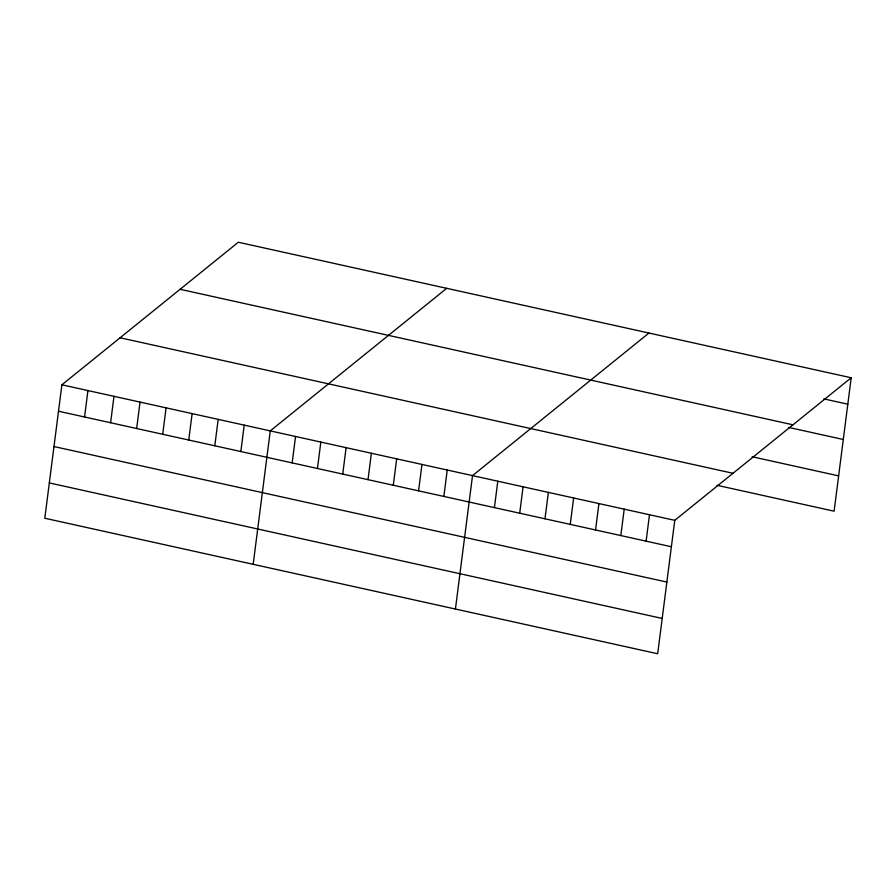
<?xml version="1.0" encoding="UTF-8"?>
<svg xmlns="http://www.w3.org/2000/svg" width="896" height="896" viewBox="0 0 896 896"><rect width="100%" height="100%" fill="white"/><g stroke="black" fill="none" stroke-linecap="round" stroke-linejoin="round"><path stroke-width="1.34" d="M61.891 384.81L44.8 518.235L657.675 653.755L674.766 520.341L851.2 377.765L238.325 242.245L61.891 384.81L674.766 520.341M84.56 416.987L87.942 390.578M110.6 422.755L113.982 396.334M136.651 428.512L140.034 402.091M162.702 434.269L166.085 407.848M188.742 440.026L192.125 413.616M214.794 445.794L218.176 419.373M240.834 451.55L244.227 425.13M253.176 564.312L270.267 430.898L446.701 288.322M292.163 462.896L295.557 436.486M317.453 468.496L320.835 442.075M342.731 474.085L346.114 447.664M368.01 479.674L371.392 453.253M393.288 485.262L396.682 458.842M418.578 490.851L421.96 464.43M443.856 496.44L447.238 470.03M455.426 609.034L472.517 475.619L648.95 333.043M494.413 507.618L497.806 481.208M519.702 513.218L523.085 486.797M544.981 518.806L548.363 492.386M570.259 524.395L573.642 497.974M595.538 529.984L598.931 503.563M620.827 535.573L624.21 509.152M646.106 541.162L649.488 514.752M851.2 377.765L834.109 511.19L717.013 485.296M823.861 398.888L847.818 404.186M180.096 289.296L792.982 424.816M788.738 427.426L843.293 439.499M752.147 456.747L838.634 475.877M120.109 337.77L732.995 473.29M58.509 411.23L671.384 546.75M53.984 446.544L666.859 582.064M49.325 482.922L662.2 618.442"/></g></svg>
